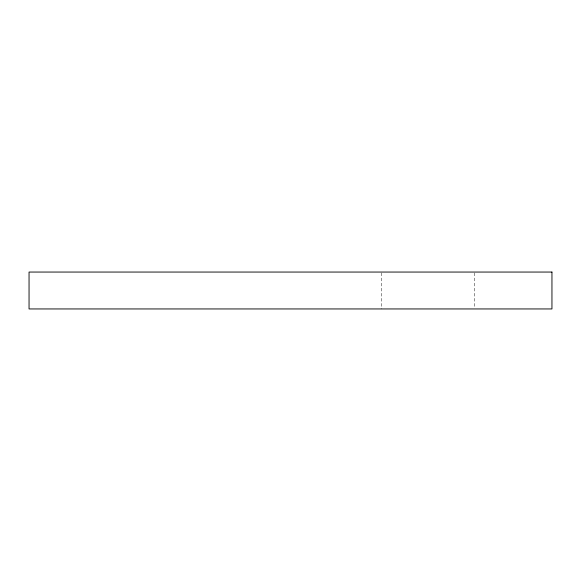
<?xml version="1.0" encoding="UTF-8"?>
<svg xmlns="http://www.w3.org/2000/svg" width="581" height="581" viewBox="0 0 581 581"><rect width="100%" height="100%" fill="white"/><g stroke="black" fill="none" stroke-linecap="round" stroke-linejoin="round"><path stroke-width="0.44" stroke-dasharray="2.9 2.18" d="M474.466 272.954L474.466 308.046M381.506 272.954L381.506 308.947"/><path stroke-width="0.87" d="M551.95 272.053L29.05 272.053L29.05 308.947L551.95 308.947L551.95 272.053"/></g></svg>
